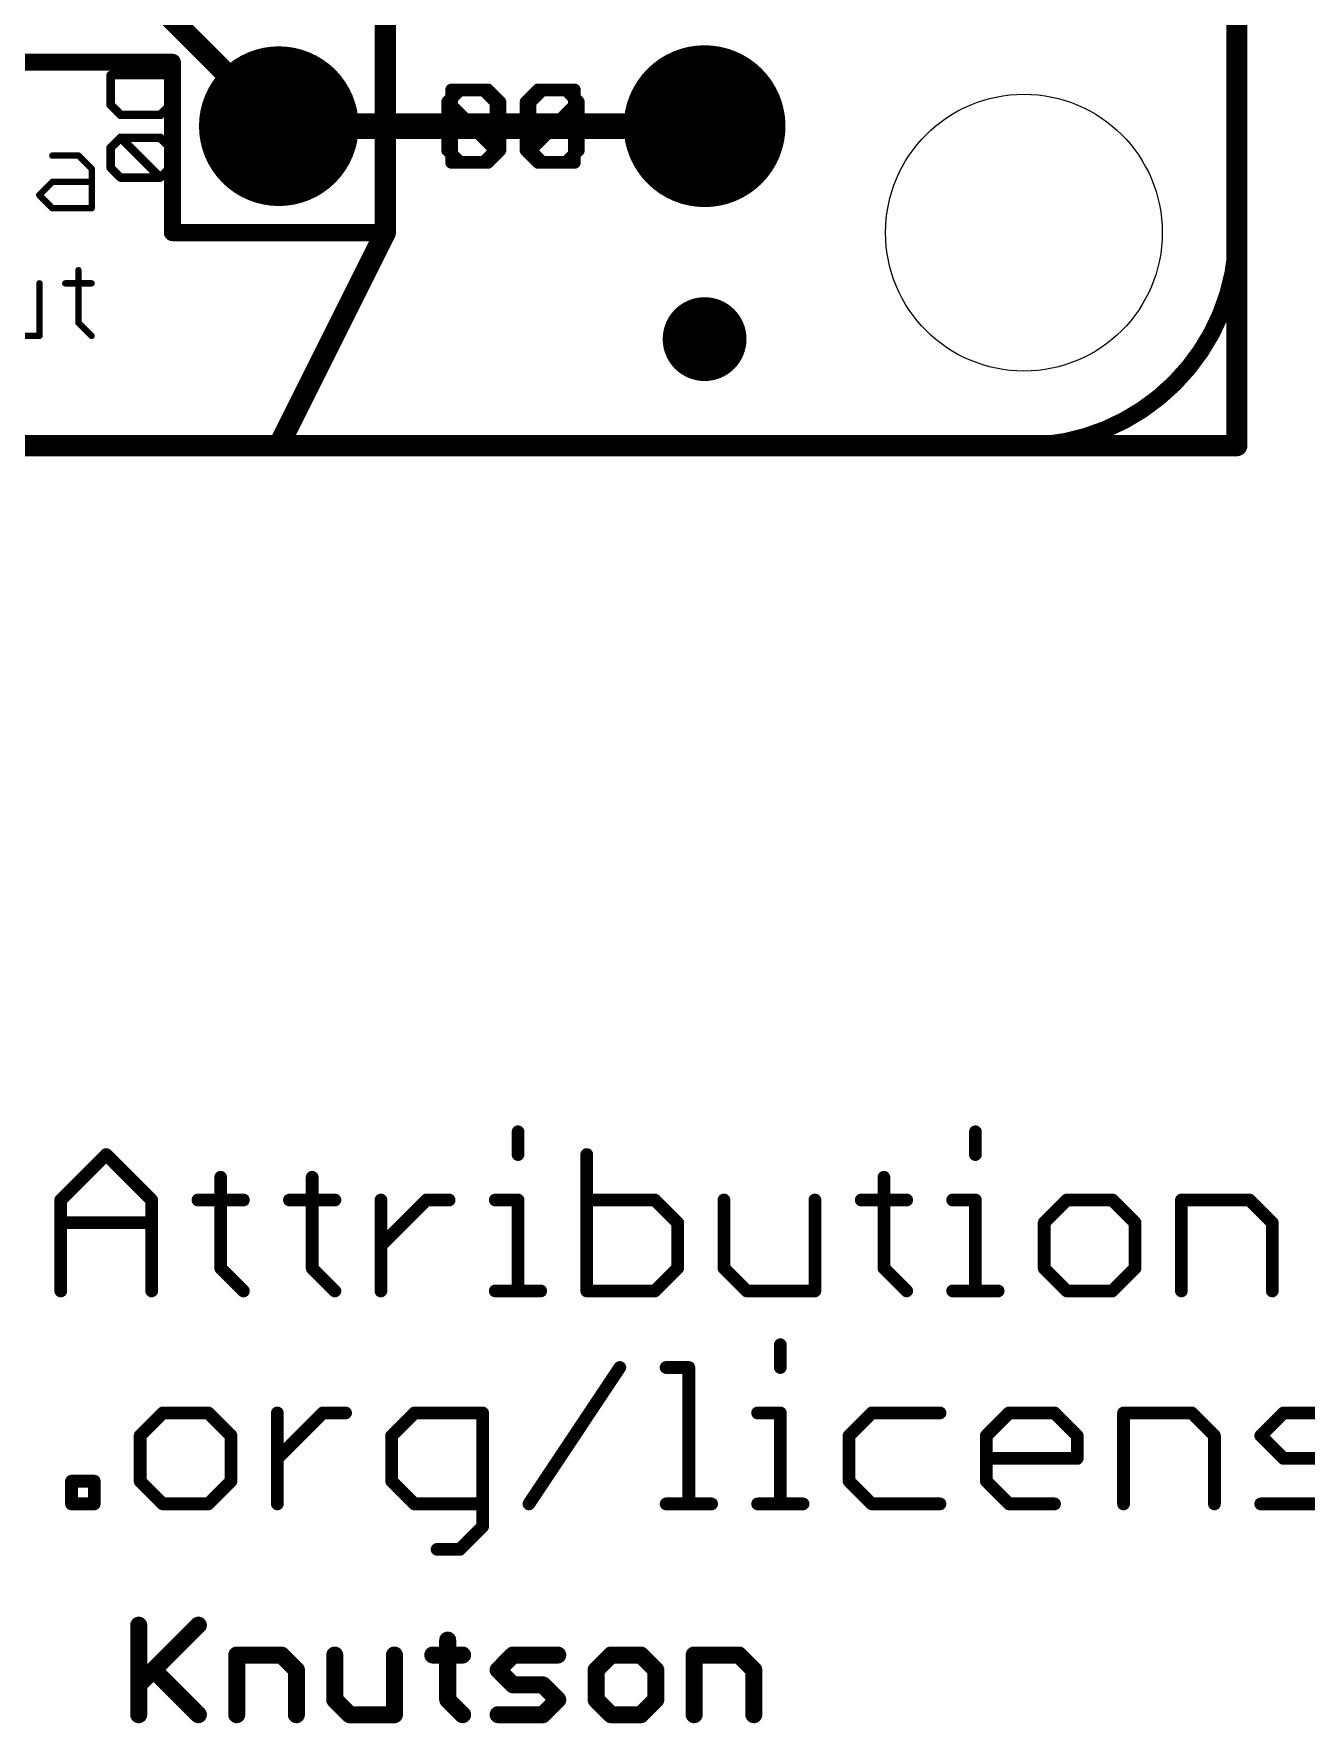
# Model space of a CAD drawing. Extents: x -30 to 77, y -16 to 37.
# Drawn here: x 26.29 to 41.47, y -15.24 to 4.91 of the extents above; entities that cross this region are included whole.
import ezdxf

# ---------------------------------------------------------------- set-up
doc = ezdxf.new("R2010")
doc.units = 0
for name, color, linetype in [('1', 12, 'CONTINUOUS'), ('16', 132, 'CONTINUOUS'), ('17', 110, 'CONTINUOUS'), ('20', 53, 'CONTINUOUS'), ('21', 41, 'CONTINUOUS'), ('22', 40, 'CONTINUOUS'), ('23', 53, 'CONTINUOUS'), ('51', 53, 'CONTINUOUS')]:
    doc.layers.add(name, color=color, linetype=linetype)

# ---------------------------------------------------------------- blocks, each defined once
blk = doc.blocks.new('PIE')
at = {"const_width": 0.5}
blk.add_lwpolyline([(0, -0.25, 1), (0, 0.25, 1), (0, -0.25)], format="xyb", dxfattribs=at)
blk = doc.blocks.new('ROUNDP')
at = {"const_width": 0.5}
blk.add_lwpolyline([(0, -0.25, 1), (0, 0.25, 1), (0, -0.25)], format="xyb", dxfattribs=at)

msp = doc.modelspace()

# ---------------------------------------------------------------- linework, layer by layer
at = {"layer": '1'}
for points, const_width in [([(40.64, 0), (40.64, 35.56)], 0.254), ([(29.21, 3.81), (27.305, 5.715)], 0.254), ([(29.21, 3.81), (34.29, 3.81)], 0.3048), ([(29.21, 3.81), (34.29, 3.81)], 0.3048), ([(0, 0), (40.64, 0)], 0.254)]:
    msp.add_lwpolyline(points, dxfattribs=dict(at, const_width=const_width))
for points, const_width in [([(29.21, 3.8862, 1), (29.21, 3.7338)], 0.1524), ([(29.21, 3.8862, 1), (29.21, 3.7338)], 0.1524), ([(29.1651, 3.7651, 1), (29.2549, 3.8549)], 0.127), ([(34.29, 3.7338, 1), (34.29, 3.8862)], 0.1524), ([(34.29, 3.7338, 1), (34.29, 3.8862)], 0.1524), ([(40.5765, 0, 1), (40.7035, 0)], 0.127), ([(40.64, -0.0635, 1), (40.64, 0.0635)], 0.127)]:
    msp.add_lwpolyline(points, format="xyb", dxfattribs=dict(at, const_width=const_width))
at = {"layer": '16', "const_width": 0.254}
for points in [[(40.64, 0), (40.64, 35.56)], [(0, 0), (40.64, 0)]]:
    msp.add_lwpolyline(points, dxfattribs=at)
at = {"layer": '16', "const_width": 0.127}
for points in [[(40.5765, 0, 1), (40.7035, 0)], [(40.64, -0.0635, 1), (40.64, 0.0635)]]:
    msp.add_lwpolyline(points, format="xyb", dxfattribs=at)
at = {"layer": '20', "const_width": 0.2032}
for points in [[(40.64, 2.54), (40.64, 33.02)], [(38.1, 0), (2.54, 0)], [(11.43, -0.01), (29.21, 0)]]:
    msp.add_lwpolyline(points, dxfattribs=at)
at = {"layer": '20'}
for points, const_width in [([(38.1, 0, 0.4142), (40.64, 2.54)], 0.2032), ([(40.6908, 2.54, 1), (40.5892, 2.54)], 0.1016), ([(40.5892, 2.54, 1), (40.6908, 2.54)], 0.1016), ([(29.21, -0.0508, 1), (29.21, 0.0508)], 0.1016), ([(38.1, 0.0508, 1), (38.1, -0.0508)], 0.1016), ([(38.1, -0.0508, 1), (38.1, 0.0508)], 0.1016)]:
    msp.add_lwpolyline(points, format="xyb", dxfattribs=dict(at, const_width=const_width))
msp.add_circle((38.1, 2.54), 1.651, dxfattribs=at)
at = {"layer": '21'}
for points, const_width in [([(30.48, 35.56), (30.48, 2.54)], 0.254), ([(30.48, 4.572), (30.48, 2.54)], 0.2032), ([(31.2717, 4.2425), (31.2717, 3.3782)], 0.1524), ([(31.7039, 4.2425), (31.2717, 4.2425)], 0.1524), ([(31.8479, 4.0985), (31.7039, 4.2425)], 0.1524), ([(32.2072, 4.0985), (32.3513, 4.2425)], 0.1524), ([(32.3513, 4.2425), (32.6394, 4.2425)], 0.1524), ([(32.6394, 4.2425), (32.7834, 4.0985)], 0.1524), ([(31.8479, 3.5223), (31.8479, 4.0985)], 0.1524), ([(32.2072, 3.5223), (32.2072, 4.0985)], 0.1524), ([(32.2072, 3.5223), (32.7834, 4.0985)], 0.1524), ([(32.7834, 4.0985), (32.7834, 3.5223)], 0.1524), ([(31.2717, 3.3782), (31.7039, 3.3782)], 0.1524), ([(31.7039, 3.3782), (31.8479, 3.5223)], 0.1524), ([(32.3513, 3.3782), (32.2072, 3.5223)], 0.1524), ([(32.6394, 3.3782), (32.3513, 3.3782)], 0.1524), ([(32.7834, 3.5223), (32.6394, 3.3782)], 0.1524), ([(30.48, 2.54), (29.21, 0)], 0.254), ([(29.21, 0), (11.43, 0)], 0.254)]:
    msp.add_lwpolyline(points, dxfattribs=dict(at, const_width=const_width))
for points, const_width in [([(30.5308, 4.572, 1), (30.4292, 4.572)], 0.1016), ([(31.3098, 4.2425, 1), (31.2336, 4.2425)], 0.0762), ([(31.2717, 4.2806, 1), (31.2717, 4.2044)], 0.0762), ([(31.7308, 4.2695, 1), (31.6769, 4.2156)], 0.0762), ([(31.7039, 4.2044, 1), (31.7039, 4.2806)], 0.0762), ([(32.3513, 4.2806, 1), (32.3513, 4.2044)], 0.0762), ([(32.3782, 4.2156, 1), (32.3243, 4.2695)], 0.0762), ([(32.6663, 4.2695, 1), (32.6124, 4.2156)], 0.0762), ([(32.6394, 4.2044, 1), (32.6394, 4.2806)], 0.0762), ([(31.886, 4.0985, 1), (31.8098, 4.0985)], 0.0762), ([(31.821, 4.0715, 1), (31.8748, 4.1254)], 0.0762), ([(32.2453, 4.0985, 1), (32.1691, 4.0985)], 0.0762), ([(32.1803, 4.1254, 1), (32.2341, 4.0715)], 0.0762), ([(32.8215, 4.0985, 1), (32.7453, 4.0985)], 0.0762), ([(32.8104, 4.0715, 1), (32.7565, 4.1254)], 0.0762), ([(32.7565, 4.0715, 1), (32.8104, 4.1254)], 0.0762), ([(31.2717, 3.4163, 1), (31.2717, 3.3401)], 0.0762), ([(31.6769, 3.4051, 1), (31.7308, 3.3513)], 0.0762), ([(31.7039, 3.3401, 1), (31.7039, 3.4163)], 0.0762), ([(31.8098, 3.5223, 1), (31.886, 3.5223)], 0.0762), ([(31.8748, 3.4953, 1), (31.821, 3.5492)], 0.0762), ([(32.2341, 3.5492, 1), (32.1803, 3.4953)], 0.0762), ([(32.1803, 3.5492, 1), (32.2341, 3.4953)], 0.0762), ([(32.1691, 3.5223, 1), (32.2453, 3.5223)], 0.0762), ([(32.3513, 3.4163, 1), (32.3513, 3.3401)], 0.0762), ([(32.3243, 3.3513, 1), (32.3782, 3.4051)], 0.0762), ([(32.6124, 3.4051, 1), (32.6663, 3.3513)], 0.0762), ([(32.6394, 3.3401, 1), (32.6394, 3.4163)], 0.0762), ([(32.7453, 3.5223, 1), (32.8215, 3.5223)], 0.0762), ([(32.8104, 3.4953, 1), (32.7565, 3.5492)], 0.0762), ([(31.2336, 3.3782, 1), (31.3098, 3.3782)], 0.0762), ([(30.5368, 2.5116, 1), (30.4232, 2.5684)], 0.127), ([(30.4165, 2.54, 1), (30.5435, 2.54)], 0.127), ([(30.4292, 2.54, 1), (30.5308, 2.54)], 0.1016), ([(29.1532, 0.0284, 1), (29.2668, -0.0284)], 0.127), ([(29.21, -0.0635, 1), (29.21, 0.0635)], 0.127)]:
    msp.add_lwpolyline(points, format="xyb", dxfattribs=dict(at, const_width=const_width))
at = {"layer": '22', "const_width": 0.1524}
for points in [[(31.3686, 4.2425), (31.2246, 4.0985)], [(31.6567, 4.2425), (31.3686, 4.2425)], [(31.8008, 4.0985), (31.6567, 4.2425)], [(32.1601, 4.0985), (32.3041, 4.2425)], [(32.3041, 4.2425), (32.7363, 4.2425)], [(32.7363, 4.2425), (32.7363, 3.3782)], [(31.2246, 4.0985), (31.2246, 3.5223)], [(31.8008, 3.5223), (31.2246, 4.0985)], [(31.8008, 3.5223), (31.8008, 4.0985)], [(32.1601, 3.5223), (32.1601, 4.0985)], [(31.2246, 3.5223), (31.3686, 3.3782)], [(31.3686, 3.3782), (31.6567, 3.3782)], [(31.6567, 3.3782), (31.8008, 3.5223)], [(32.3041, 3.3782), (32.1601, 3.5223)], [(32.7363, 3.3782), (32.3041, 3.3782)]]:
    msp.add_lwpolyline(points, dxfattribs=at)
at = {"layer": '22', "const_width": 0.0762}
for points in [[(31.3686, 4.2806, 1), (31.3686, 4.2044)], [(31.3956, 4.2156, 1), (31.3417, 4.2695)], [(31.6837, 4.2695, 1), (31.6298, 4.2156)], [(31.6567, 4.2044, 1), (31.6567, 4.2806)], [(32.3041, 4.2806, 1), (32.3041, 4.2044)], [(32.3311, 4.2156, 1), (32.2772, 4.2695)], [(32.7744, 4.2425, 1), (32.6982, 4.2425)], [(32.7363, 4.2044, 1), (32.7363, 4.2806)], [(31.2515, 4.1254, 1), (31.1976, 4.0715)], [(31.1976, 4.1254, 1), (31.2515, 4.0715)], [(31.2627, 4.0985, 1), (31.1865, 4.0985)], [(31.8389, 4.0985, 1), (31.7627, 4.0985)], [(31.7739, 4.0715, 1), (31.8277, 4.1254)], [(32.1982, 4.0985, 1), (32.122, 4.0985)], [(32.1332, 4.1254, 1), (32.187, 4.0715)], [(31.2515, 3.5492, 1), (31.1976, 3.4953)], [(31.1865, 3.5223, 1), (31.2627, 3.5223)], [(31.3686, 3.4163, 1), (31.3686, 3.3401)], [(31.3417, 3.3513, 1), (31.3956, 3.4051)], [(31.6298, 3.4051, 1), (31.6837, 3.3513)], [(31.6567, 3.3401, 1), (31.6567, 3.4163)], [(31.7627, 3.5223, 1), (31.8389, 3.5223)], [(31.8277, 3.4953, 1), (31.7739, 3.5492)], [(31.7739, 3.4953, 1), (31.8277, 3.5492)], [(32.187, 3.5492, 1), (32.1332, 3.4953)], [(32.122, 3.5223, 1), (32.1982, 3.5223)], [(32.3041, 3.4163, 1), (32.3041, 3.3401)], [(32.2772, 3.3513, 1), (32.3311, 3.4051)], [(32.7363, 3.3401, 1), (32.7363, 3.4163)], [(32.6982, 3.3782, 1), (32.7744, 3.3782)]]:
    msp.add_lwpolyline(points, format="xyb", dxfattribs=at)
at = {"layer": '23'}
msp.add_point((34.29, 1.27), dxfattribs=at)
at = {"layer": '51'}
for points, const_width in [([(27.94, 4.572), (18.2372, 4.572)], 0.2032), ([(27.94, 2.54), (27.94, 4.572)], 0.2032), ([(27.9152, 4.4196), (27.2034, 4.4196)], 0.1016), ([(27.2034, 4.4196), (27.2034, 4.0637)], 0.1016), ([(27.9152, 4.0637), (27.9152, 4.4196)], 0.1016), ([(27.2034, 4.0637), (27.322, 3.9451)], 0.1016), ([(27.7966, 3.9451), (27.9152, 4.0637)], 0.1016), ([(27.322, 3.9451), (27.7966, 3.9451)], 0.1016), ([(27.2034, 3.5526), (27.322, 3.6712)], 0.1016), ([(27.322, 3.6712), (27.7966, 3.6712)], 0.1016), ([(27.322, 3.6712), (27.7966, 3.1966)], 0.1016), ([(27.7966, 3.6712), (27.9152, 3.5526)], 0.1016), ([(26.5077, 3.4592), (26.8213, 3.4592)], 0.0762), ([(26.8213, 3.4592), (26.978, 3.3024)], 0.0762), ([(27.2034, 3.3153), (27.2034, 3.5526)], 0.1016), ([(27.9152, 3.5526), (27.9152, 3.3153)], 0.1016), ([(26.978, 3.3024), (26.978, 2.8321)], 0.0762), ([(27.322, 3.1966), (27.2034, 3.3153)], 0.1016), ([(27.7966, 3.1966), (27.322, 3.1966)], 0.1016), ([(27.9152, 3.3153), (27.7966, 3.1966)], 0.1016), ([(26.351, 2.9889), (26.5077, 3.1456)], 0.0762), ([(26.5077, 2.8321), (26.351, 2.9889)], 0.0762), ([(26.5077, 3.1456), (26.978, 3.1456)], 0.0762), ([(26.978, 2.8321), (26.5077, 2.8321)], 0.0762), ([(30.48, 2.54), (27.94, 2.54)], 0.2032), ([(30.48, 2.54), (29.21, 0)], 0.2032), ([(26.8196, 2.0919), (26.8196, 1.4649)], 0.0762), ([(26.3544, 1.3081), (26.3544, 1.9352)], 0.0762), ([(26.6628, 1.9352), (26.9764, 1.9352)], 0.0762), ([(26.8196, 1.4649), (26.9764, 1.3081)], 0.0762), ([(25.8841, 1.3081), (26.3544, 1.3081)], 0.0762), ([(18.2372, 0), (29.21, 0)], 0.2032), ([(32.0638, -8.1856), (32.0638, -8.4568)], 0.1524), ([(37.521, -8.1856), (37.521, -8.4568)], 0.1524), ([(26.6083, -8.9991), (27.1506, -8.4568)], 0.1524), ([(27.1506, -8.4568), (27.6929, -8.9991)], 0.1524), ([(32.884, -8.4568), (32.884, -10.0838)], 0.1524), ([(28.5166, -8.728), (28.5166, -9.8126)], 0.1524), ([(29.608, -8.728), (29.608, -9.8126)], 0.1524), ([(36.4295, -8.728), (36.4295, -9.8126)], 0.1524), ([(26.6083, -10.0838), (26.6083, -8.9991)], 0.1524), ([(27.6929, -8.9991), (27.6929, -10.0838)], 0.1524), ([(28.2454, -8.9991), (28.7878, -8.9991)], 0.1524), ([(29.3369, -8.9991), (29.8792, -8.9991)], 0.1524), ([(30.4283, -10.0838), (30.4283, -8.9991)], 0.1524), ([(30.4283, -9.5415), (30.9706, -8.9991)], 0.1524), ([(30.9706, -8.9991), (31.2418, -8.9991)], 0.1524), ([(31.7926, -8.9991), (32.0638, -8.9991)], 0.1524), ([(32.0638, -8.9991), (32.0638, -10.0838)], 0.1524), ([(33.6975, -8.9991), (32.884, -8.9991)], 0.1524), ([(33.9687, -9.2703), (33.6975, -8.9991)], 0.1524), ([(34.5212, -8.9991), (34.5212, -9.8126)], 0.1524), ([(35.6059, -10.0838), (35.6059, -8.9991)], 0.1524), ([(36.1584, -8.9991), (36.7007, -8.9991)], 0.1524), ([(37.2498, -8.9991), (37.521, -8.9991)], 0.1524), ([(37.521, -8.9991), (37.521, -10.0838)], 0.1524), ([(38.6124, -8.9991), (38.3412, -9.2703)], 0.1524), ([(39.1547, -8.9991), (38.6124, -8.9991)], 0.1524), ([(39.4259, -9.2703), (39.1547, -8.9991)], 0.1524), ([(39.9784, -10.0838), (39.9784, -8.9991)], 0.1524), ([(39.9784, -8.9991), (40.7919, -8.9991)], 0.1524), ([(40.7919, -8.9991), (41.063, -9.2703)], 0.1524), ([(26.6083, -9.2703), (27.6929, -9.2703)], 0.1524), ([(33.9687, -9.8126), (33.9687, -9.2703)], 0.1524), ([(38.3412, -9.2703), (38.3412, -9.8126)], 0.1524), ([(39.4259, -9.8126), (39.4259, -9.2703)], 0.1524), ([(41.063, -9.2703), (41.063, -10.0838)], 0.1524), ([(28.5166, -9.8126), (28.7878, -10.0838)], 0.1524), ([(29.608, -9.8126), (29.8792, -10.0838)], 0.1524), ([(33.6975, -10.0838), (33.9687, -9.8126)], 0.1524), ([(34.5212, -9.8126), (34.7924, -10.0838)], 0.1524), ([(36.4295, -9.8126), (36.7007, -10.0838)], 0.1524), ([(38.3412, -9.8126), (38.6124, -10.0838)], 0.1524), ([(39.1547, -10.0838), (39.4259, -9.8126)], 0.1524), ([(31.7926, -10.0838), (32.3349, -10.0838)], 0.1524), ([(32.884, -10.0838), (33.6975, -10.0838)], 0.1524), ([(34.7924, -10.0838), (35.6059, -10.0838)], 0.1524), ([(37.2498, -10.0838), (37.7921, -10.0838)], 0.1524), ([(38.6124, -10.0838), (39.1547, -10.0838)], 0.1524), ([(35.1936, -10.7256), (35.1936, -10.9968)], 0.1524), ([(32.1939, -12.6238), (33.2785, -10.9968)], 0.1524), ([(33.831, -10.9968), (34.1022, -10.9968)], 0.1524), ([(34.1022, -10.9968), (34.1022, -12.6238)], 0.1524), ([(27.8264, -11.5391), (27.5553, -11.8103)], 0.1524), ([(28.3688, -11.5391), (27.8264, -11.5391)], 0.1524), ([(28.6399, -11.8103), (28.3688, -11.5391)], 0.1524), ([(29.1924, -12.6238), (29.1924, -11.5391)], 0.1524), ([(29.1924, -12.0815), (29.7347, -11.5391)], 0.1524), ([(29.7347, -11.5391), (30.0059, -11.5391)], 0.1524), ([(30.8279, -11.5391), (30.5567, -11.8103)], 0.1524), ([(31.6414, -11.5391), (30.8279, -11.5391)], 0.1524), ([(31.6414, -12.895), (31.6414, -11.5391)], 0.1524), ([(34.9225, -11.5391), (35.1936, -11.5391)], 0.1524), ([(35.1936, -11.5391), (35.1936, -12.6238)], 0.1524), ([(36.2851, -11.5391), (36.0139, -11.8103)], 0.1524), ([(37.0986, -11.5391), (36.2851, -11.5391)], 0.1524), ([(37.6511, -11.8103), (37.9222, -11.5391)], 0.1524), ([(37.9222, -11.5391), (38.4646, -11.5391)], 0.1524), ([(38.4646, -11.5391), (38.7357, -11.8103)], 0.1524), ([(39.2882, -12.6238), (39.2882, -11.5391)], 0.1524), ([(39.2882, -11.5391), (40.1017, -11.5391)], 0.1524), ([(40.1017, -11.5391), (40.3729, -11.8103)], 0.1524), ([(40.9254, -11.8103), (41.1965, -11.5391)], 0.1524), ([(41.1965, -11.5391), (42.01, -11.5391)], 0.1524), ([(27.5553, -11.8103), (27.5553, -12.3526)], 0.1524), ([(28.6399, -12.3526), (28.6399, -11.8103)], 0.1524), ([(30.5567, -11.8103), (30.5567, -12.3526)], 0.1524), ([(36.0139, -11.8103), (36.0139, -12.3526)], 0.1524), ([(37.6511, -12.3526), (37.6511, -11.8103)], 0.1524), ([(38.7357, -11.8103), (38.7357, -12.0815)], 0.1524), ([(40.3729, -11.8103), (40.3729, -12.6238)], 0.1524), ([(41.1965, -12.0815), (40.9254, -11.8103)], 0.1524), ([(38.7357, -12.0815), (37.6511, -12.0815)], 0.1524), ([(41.7389, -12.0815), (41.1965, -12.0815)], 0.1524), ([(26.7367, -12.6238), (26.7367, -12.3526)], 0.1524), ([(26.7367, -12.3526), (27.0078, -12.3526)], 0.1524), ([(27.0078, -12.3526), (27.0078, -12.6238)], 0.1524), ([(27.5553, -12.3526), (27.8264, -12.6238)], 0.1524), ([(28.3688, -12.6238), (28.6399, -12.3526)], 0.1524), ([(30.5567, -12.3526), (30.8279, -12.6238)], 0.1524), ([(36.0139, -12.3526), (36.2851, -12.6238)], 0.1524), ([(37.9222, -12.6238), (37.6511, -12.3526)], 0.1524), ([(27.0078, -12.6238), (26.7367, -12.6238)], 0.1524), ([(27.8264, -12.6238), (28.3688, -12.6238)], 0.1524), ([(30.8279, -12.6238), (31.6414, -12.6238)], 0.1524), ([(33.831, -12.6238), (34.3734, -12.6238)], 0.1524), ([(34.9225, -12.6238), (35.4648, -12.6238)], 0.1524), ([(36.2851, -12.6238), (37.0986, -12.6238)], 0.1524), ([(38.4646, -12.6238), (37.9222, -12.6238)], 0.1524), ([(40.9254, -12.6238), (41.7389, -12.6238)], 0.1524), ([(31.3702, -13.1661), (31.6414, -12.895)], 0.1524), ([(31.099, -13.1661), (31.3702, -13.1661)], 0.1524), ([(27.5386, -14.0707), (27.5386, -15.1384)], 0.2032), ([(27.5386, -14.7825), (28.2504, -14.0707)], 0.2032), ([(31.2247, -14.2486), (31.2247, -14.9605)], 0.2032), ([(27.7165, -14.6045), (28.2504, -15.1384)], 0.2032), ([(28.708, -15.1384), (28.708, -14.4266)], 0.2032), ([(28.708, -14.4266), (29.2418, -14.4266)], 0.2032), ([(29.2418, -14.4266), (29.4198, -14.6045)], 0.2032), ([(29.4198, -14.6045), (29.4198, -15.1384)], 0.2032), ([(29.8774, -14.4266), (29.8774, -14.9605)], 0.2032), ([(30.5892, -15.1384), (30.5892, -14.4266)], 0.2032), ([(31.0468, -14.4266), (31.4027, -14.4266)], 0.2032), ([(31.8264, -14.6045), (32.0043, -14.4266)], 0.2032), ([(32.0043, -14.7825), (31.8264, -14.6045)], 0.2032), ([(32.0043, -14.4266), (32.5382, -14.4266)], 0.2032), ([(33.1737, -14.4266), (32.9958, -14.6045)], 0.2032), ([(32.9958, -14.6045), (32.9958, -14.9605)], 0.2032), ([(33.5296, -14.4266), (33.1737, -14.4266)], 0.2032), ([(33.7076, -14.6045), (33.5296, -14.4266)], 0.2032), ([(33.7076, -14.9605), (33.7076, -14.6045)], 0.2032), ([(34.1652, -15.1384), (34.1652, -14.4266)], 0.2032), ([(34.1652, -14.4266), (34.699, -14.4266)], 0.2032), ([(34.699, -14.4266), (34.877, -14.6045)], 0.2032), ([(34.877, -14.6045), (34.877, -15.1384)], 0.2032), ([(32.3602, -14.7825), (32.0043, -14.7825)], 0.2032), ([(32.5382, -14.9605), (32.3602, -14.7825)], 0.2032), ([(29.8774, -14.9605), (30.0553, -15.1384)], 0.2032), ([(31.2247, -14.9605), (31.4027, -15.1384)], 0.2032), ([(32.3602, -15.1384), (32.5382, -14.9605)], 0.2032), ([(32.9958, -14.9605), (33.1737, -15.1384)], 0.2032), ([(33.5296, -15.1384), (33.7076, -14.9605)], 0.2032), ([(30.0553, -15.1384), (30.5892, -15.1384)], 0.2032), ([(31.8264, -15.1384), (32.3602, -15.1384)], 0.2032), ([(33.1737, -15.1384), (33.5296, -15.1384)], 0.2032)]:
    msp.add_lwpolyline(points, dxfattribs=dict(at, const_width=const_width))
for points, const_width in [([(27.9908, 4.572, 1), (27.8892, 4.572)], 0.1016), ([(27.94, 4.5212, 1), (27.94, 4.6228)], 0.1016), ([(27.2034, 4.445, 1), (27.2034, 4.3942)], 0.0508), ([(27.2288, 4.4196, 1), (27.178, 4.4196)], 0.0508), ([(27.9406, 4.4196, 1), (27.8898, 4.4196)], 0.0508), ([(27.9152, 4.3942, 1), (27.9152, 4.445)], 0.0508), ([(27.2214, 4.0817, 1), (27.1854, 4.0457)], 0.0508), ([(27.178, 4.0637, 1), (27.2288, 4.0637)], 0.0508), ([(27.8898, 4.0637, 1), (27.9406, 4.0637)], 0.0508), ([(27.9332, 4.0457, 1), (27.8972, 4.0817)], 0.0508), ([(27.322, 3.9705, 1), (27.322, 3.9197)], 0.0508), ([(27.3041, 3.9271, 1), (27.34, 3.963)], 0.0508), ([(27.7786, 3.963, 1), (27.8145, 3.9271)], 0.0508), ([(27.7966, 3.9197, 1), (27.7966, 3.9705)], 0.0508), ([(27.322, 3.6966, 1), (27.322, 3.6458)], 0.0508), ([(27.34, 3.6891, 1), (27.3041, 3.6532)], 0.0508), ([(27.34, 3.6532, 1), (27.3041, 3.6891)], 0.0508), ([(27.8145, 3.6891, 1), (27.7786, 3.6532)], 0.0508), ([(27.7966, 3.6458, 1), (27.7966, 3.6966)], 0.0508), ([(26.5077, 3.4782, 1), (26.5077, 3.4401)], 0.0381), ([(26.8347, 3.4726, 1), (26.8078, 3.4457)], 0.0381), ([(26.8213, 3.4401, 1), (26.8213, 3.4782)], 0.0381), ([(27.2288, 3.5526, 1), (27.178, 3.5526)], 0.0508), ([(27.1854, 3.5705, 1), (27.2214, 3.5346)], 0.0508), ([(27.9406, 3.5526, 1), (27.8898, 3.5526)], 0.0508), ([(27.8972, 3.5346, 1), (27.9332, 3.5705)], 0.0508), ([(26.9971, 3.3024, 1), (26.959, 3.3024)], 0.0381), ([(26.9646, 3.2889, 1), (26.9915, 3.3159)], 0.0381), ([(27.2214, 3.3332, 1), (27.1854, 3.2973)], 0.0508), ([(27.178, 3.3153, 1), (27.2288, 3.3153)], 0.0508), ([(27.322, 3.222, 1), (27.322, 3.1712)], 0.0508), ([(27.3041, 3.1787, 1), (27.34, 3.2146)], 0.0508), ([(27.7786, 3.2146, 1), (27.8145, 3.1787)], 0.0508), ([(27.7786, 3.1787, 1), (27.8145, 3.2146)], 0.0508), ([(27.7966, 3.1712, 1), (27.7966, 3.222)], 0.0508), ([(27.8898, 3.3153, 1), (27.9406, 3.3153)], 0.0508), ([(27.9332, 3.2973, 1), (27.8972, 3.3332)], 0.0508), ([(26.3644, 3.0023, 1), (26.3375, 2.9754)], 0.0381), ([(26.5077, 3.1647, 1), (26.5077, 3.1266)], 0.0381), ([(26.5212, 3.1322, 1), (26.4943, 3.1591)], 0.0381), ([(26.978, 3.1266, 1), (26.978, 3.1647)], 0.0381), ([(26.3375, 3.0023, 1), (26.3644, 2.9754)], 0.0381), ([(26.5077, 2.8512, 1), (26.5077, 2.8131)], 0.0381), ([(26.4943, 2.8186, 1), (26.5212, 2.8456)], 0.0381), ([(26.959, 2.8321, 1), (26.9971, 2.8321)], 0.0381), ([(26.978, 2.8131, 1), (26.978, 2.8512)], 0.0381), ([(27.94, 2.5908, 1), (27.94, 2.4892)], 0.1016), ([(30.5254, 2.5173, 1), (30.4346, 2.5627)], 0.1016), ([(30.48, 2.4892, 1), (30.48, 2.5908)], 0.1016), ([(27.8892, 2.54, 1), (27.9908, 2.54)], 0.1016), ([(26.8386, 2.0919, 1), (26.8005, 2.0919)], 0.0381), ([(26.3734, 1.9352, 1), (26.3353, 1.9352)], 0.0381), ([(26.6628, 1.9542, 1), (26.6628, 1.9161)], 0.0381), ([(26.9764, 1.9161, 1), (26.9764, 1.9542)], 0.0381), ([(26.8005, 1.4649, 1), (26.8386, 1.4649)], 0.0381), ([(26.8331, 1.4783, 1), (26.8061, 1.4514)], 0.0381), ([(26.3353, 1.3081, 1), (26.3734, 1.3081)], 0.0381), ([(26.3544, 1.2891, 1), (26.3544, 1.3272)], 0.0381), ([(26.9629, 1.2946, 1), (26.9898, 1.3216)], 0.0381), ([(29.1646, 0.0227, 1), (29.2554, -0.0227)], 0.1016), ([(29.21, -0.0508, 1), (29.21, 0.0508)], 0.1016), ([(32.1019, -8.1856, 1), (32.0257, -8.1856)], 0.0762), ([(37.5591, -8.1856, 1), (37.4829, -8.1856)], 0.0762), ([(27.1775, -8.4299, 1), (27.1237, -8.4838)], 0.0762), ([(27.1775, -8.4838, 1), (27.1237, -8.4299)], 0.0762), ([(32.0257, -8.4568, 1), (32.1019, -8.4568)], 0.0762), ([(32.9221, -8.4568, 1), (32.8459, -8.4568)], 0.0762), ([(37.4829, -8.4568, 1), (37.5591, -8.4568)], 0.0762), ([(28.5547, -8.728, 1), (28.4785, -8.728)], 0.0762), ([(29.6461, -8.728, 1), (29.5699, -8.728)], 0.0762), ([(36.4676, -8.728, 1), (36.3914, -8.728)], 0.0762), ([(26.5813, -8.9722, 1), (26.6352, -9.0261)], 0.0762), ([(26.6464, -8.9991, 1), (26.5702, -8.9991)], 0.0762), ([(27.731, -8.9991, 1), (27.6548, -8.9991)], 0.0762), ([(27.666, -9.0261, 1), (27.7199, -8.9722)], 0.0762), ([(28.2454, -8.961, 1), (28.2454, -9.0372)], 0.0762), ([(28.7878, -9.0372, 1), (28.7878, -8.961)], 0.0762), ([(29.3369, -8.961, 1), (29.3369, -9.0372)], 0.0762), ([(29.8792, -9.0372, 1), (29.8792, -8.961)], 0.0762), ([(30.4664, -8.9991, 1), (30.3902, -8.9991)], 0.0762), ([(30.9706, -8.961, 1), (30.9706, -9.0372)], 0.0762), ([(30.9976, -9.0261, 1), (30.9437, -8.9722)], 0.0762), ([(31.2418, -9.0372, 1), (31.2418, -8.961)], 0.0762), ([(31.7926, -8.961, 1), (31.7926, -9.0372)], 0.0762), ([(32.1019, -8.9991, 1), (32.0257, -8.9991)], 0.0762), ([(32.0638, -9.0372, 1), (32.0638, -8.961)], 0.0762), ([(32.884, -8.961, 1), (32.884, -9.0372)], 0.0762), ([(33.7245, -8.9722, 1), (33.6706, -9.0261)], 0.0762), ([(33.6975, -9.0372, 1), (33.6975, -8.961)], 0.0762), ([(34.5593, -8.9991, 1), (34.4831, -8.9991)], 0.0762), ([(35.644, -8.9991, 1), (35.5678, -8.9991)], 0.0762), ([(36.1584, -8.961, 1), (36.1584, -9.0372)], 0.0762), ([(36.7007, -9.0372, 1), (36.7007, -8.961)], 0.0762), ([(37.2498, -8.961, 1), (37.2498, -9.0372)], 0.0762), ([(37.5591, -8.9991, 1), (37.4829, -8.9991)], 0.0762), ([(37.521, -9.0372, 1), (37.521, -8.961)], 0.0762), ([(38.6124, -8.961, 1), (38.6124, -9.0372)], 0.0762), ([(38.6393, -9.0261, 1), (38.5854, -8.9722)], 0.0762), ([(39.1817, -8.9722, 1), (39.1278, -9.0261)], 0.0762), ([(39.1547, -9.0372, 1), (39.1547, -8.961)], 0.0762), ([(40.0165, -8.9991, 1), (39.9403, -8.9991)], 0.0762), ([(39.9784, -8.961, 1), (39.9784, -9.0372)], 0.0762), ([(40.8188, -8.9722, 1), (40.7649, -9.0261)], 0.0762), ([(40.7919, -9.0372, 1), (40.7919, -8.961)], 0.0762), ([(26.6083, -9.2322, 1), (26.6083, -9.3084)], 0.0762), ([(27.6929, -9.3084, 1), (27.6929, -9.2322)], 0.0762), ([(34.0068, -9.2703, 1), (33.9306, -9.2703)], 0.0762), ([(33.9418, -9.2972, 1), (33.9956, -9.2434)], 0.0762), ([(38.3793, -9.2703, 1), (38.3031, -9.2703)], 0.0762), ([(38.3143, -9.2434, 1), (38.3682, -9.2972)], 0.0762), ([(39.464, -9.2703, 1), (39.3878, -9.2703)], 0.0762), ([(39.3989, -9.2972, 1), (39.4528, -9.2434)], 0.0762), ([(41.1011, -9.2703, 1), (41.0249, -9.2703)], 0.0762), ([(41.0361, -9.2972, 1), (41.09, -9.2434)], 0.0762), ([(30.4014, -9.5145, 1), (30.4552, -9.5684)], 0.0762), ([(28.5435, -9.7857, 1), (28.4897, -9.8396)], 0.0762), ([(28.4785, -9.8126, 1), (28.5547, -9.8126)], 0.0762), ([(29.635, -9.7857, 1), (29.5811, -9.8396)], 0.0762), ([(29.5699, -9.8126, 1), (29.6461, -9.8126)], 0.0762), ([(33.9306, -9.8126, 1), (34.0068, -9.8126)], 0.0762), ([(33.9956, -9.8396, 1), (33.9418, -9.7857)], 0.0762), ([(34.5481, -9.7857, 1), (34.4943, -9.8396)], 0.0762), ([(34.4831, -9.8126, 1), (34.5593, -9.8126)], 0.0762), ([(36.4565, -9.7857, 1), (36.4026, -9.8396)], 0.0762), ([(36.3914, -9.8126, 1), (36.4676, -9.8126)], 0.0762), ([(38.3682, -9.7857, 1), (38.3143, -9.8396)], 0.0762), ([(38.3031, -9.8126, 1), (38.3793, -9.8126)], 0.0762), ([(39.3878, -9.8126, 1), (39.464, -9.8126)], 0.0762), ([(39.4528, -9.8396, 1), (39.3989, -9.7857)], 0.0762), ([(26.5702, -10.0838, 1), (26.6464, -10.0838)], 0.0762), ([(27.6548, -10.0838, 1), (27.731, -10.0838)], 0.0762), ([(28.7608, -10.1107, 1), (28.8147, -10.0569)], 0.0762), ([(29.8523, -10.1107, 1), (29.9061, -10.0569)], 0.0762), ([(30.3902, -10.0838, 1), (30.4664, -10.0838)], 0.0762), ([(31.7926, -10.0457, 1), (31.7926, -10.1219)], 0.0762), ([(32.0257, -10.0838, 1), (32.1019, -10.0838)], 0.0762), ([(32.3349, -10.1219, 1), (32.3349, -10.0457)], 0.0762), ([(32.884, -10.0457, 1), (32.884, -10.1219)], 0.0762), ([(32.8459, -10.0838, 1), (32.9221, -10.0838)], 0.0762), ([(33.6706, -10.0569, 1), (33.7245, -10.1107)], 0.0762), ([(33.6975, -10.1219, 1), (33.6975, -10.0457)], 0.0762), ([(34.7924, -10.0457, 1), (34.7924, -10.1219)], 0.0762), ([(34.7654, -10.1107, 1), (34.8193, -10.0569)], 0.0762), ([(35.5678, -10.0838, 1), (35.644, -10.0838)], 0.0762), ([(35.6059, -10.1219, 1), (35.6059, -10.0457)], 0.0762), ([(36.6737, -10.1107, 1), (36.7276, -10.0569)], 0.0762), ([(37.2498, -10.0457, 1), (37.2498, -10.1219)], 0.0762), ([(37.4829, -10.0838, 1), (37.5591, -10.0838)], 0.0762), ([(37.7921, -10.1219, 1), (37.7921, -10.0457)], 0.0762), ([(38.6124, -10.0457, 1), (38.6124, -10.1219)], 0.0762), ([(38.5854, -10.1107, 1), (38.6393, -10.0569)], 0.0762), ([(39.1278, -10.0569, 1), (39.1817, -10.1107)], 0.0762), ([(39.1547, -10.1219, 1), (39.1547, -10.0457)], 0.0762), ([(39.9403, -10.0838, 1), (40.0165, -10.0838)], 0.0762), ([(41.0249, -10.0838, 1), (41.1011, -10.0838)], 0.0762), ([(35.2317, -10.7256, 1), (35.1555, -10.7256)], 0.0762), ([(33.3102, -11.0179, 1), (33.2468, -10.9757)], 0.0762), ([(33.831, -10.9587, 1), (33.831, -11.0349)], 0.0762), ([(34.1403, -10.9968, 1), (34.0641, -10.9968)], 0.0762), ([(34.1022, -11.0349, 1), (34.1022, -10.9587)], 0.0762), ([(35.1555, -10.9968, 1), (35.2317, -10.9968)], 0.0762), ([(27.8264, -11.501, 1), (27.8264, -11.5772)], 0.0762), ([(27.8534, -11.5661, 1), (27.7995, -11.5122)], 0.0762), ([(28.3957, -11.5122, 1), (28.3418, -11.5661)], 0.0762), ([(28.3688, -11.5772, 1), (28.3688, -11.501)], 0.0762), ([(29.2305, -11.5391, 1), (29.1543, -11.5391)], 0.0762), ([(29.7347, -11.501, 1), (29.7347, -11.5772)], 0.0762), ([(29.7617, -11.5661, 1), (29.7078, -11.5122)], 0.0762), ([(30.0059, -11.5772, 1), (30.0059, -11.501)], 0.0762), ([(30.8279, -11.501, 1), (30.8279, -11.5772)], 0.0762), ([(30.8548, -11.5661, 1), (30.8009, -11.5122)], 0.0762), ([(31.6795, -11.5391, 1), (31.6033, -11.5391)], 0.0762), ([(31.6414, -11.5772, 1), (31.6414, -11.501)], 0.0762), ([(34.9225, -11.501, 1), (34.9225, -11.5772)], 0.0762), ([(35.2317, -11.5391, 1), (35.1555, -11.5391)], 0.0762), ([(35.1936, -11.5772, 1), (35.1936, -11.501)], 0.0762), ([(36.2851, -11.501, 1), (36.2851, -11.5772)], 0.0762), ([(36.312, -11.5661, 1), (36.2581, -11.5122)], 0.0762), ([(37.0986, -11.5772, 1), (37.0986, -11.501)], 0.0762), ([(37.9222, -11.501, 1), (37.9222, -11.5772)], 0.0762), ([(37.9492, -11.5661, 1), (37.8953, -11.5122)], 0.0762), ([(38.4915, -11.5122, 1), (38.4376, -11.5661)], 0.0762), ([(38.4646, -11.5772, 1), (38.4646, -11.501)], 0.0762), ([(39.3263, -11.5391, 1), (39.2501, -11.5391)], 0.0762), ([(39.2882, -11.501, 1), (39.2882, -11.5772)], 0.0762), ([(40.1286, -11.5122, 1), (40.0748, -11.5661)], 0.0762), ([(40.1017, -11.5772, 1), (40.1017, -11.501)], 0.0762), ([(41.1965, -11.501, 1), (41.1965, -11.5772)], 0.0762), ([(41.2235, -11.5661, 1), (41.1696, -11.5122)], 0.0762), ([(27.5934, -11.8103, 1), (27.5172, -11.8103)], 0.0762), ([(27.5283, -11.7834, 1), (27.5822, -11.8372)], 0.0762), ([(28.678, -11.8103, 1), (28.6018, -11.8103)], 0.0762), ([(28.613, -11.8372, 1), (28.6669, -11.7834)], 0.0762), ([(30.5948, -11.8103, 1), (30.5186, -11.8103)], 0.0762), ([(30.5298, -11.7834, 1), (30.5837, -11.8372)], 0.0762), ([(36.052, -11.8103, 1), (35.9758, -11.8103)], 0.0762), ([(35.987, -11.7834, 1), (36.0408, -11.8372)], 0.0762), ([(37.6892, -11.8103, 1), (37.613, -11.8103)], 0.0762), ([(37.6241, -11.7834, 1), (37.678, -11.8372)], 0.0762), ([(38.7738, -11.8103, 1), (38.6976, -11.8103)], 0.0762), ([(38.7088, -11.8372, 1), (38.7627, -11.7834)], 0.0762), ([(40.411, -11.8103, 1), (40.3348, -11.8103)], 0.0762), ([(40.3459, -11.8372, 1), (40.3998, -11.7834)], 0.0762), ([(40.9523, -11.7834, 1), (40.8984, -11.8372)], 0.0762), ([(40.8984, -11.7834, 1), (40.9523, -11.8372)], 0.0762), ([(29.1655, -12.0545, 1), (29.2194, -12.1084)], 0.0762), ([(37.6511, -12.0434, 1), (37.6511, -12.1196)], 0.0762), ([(38.6976, -12.0815, 1), (38.7738, -12.0815)], 0.0762), ([(38.7357, -12.1196, 1), (38.7357, -12.0434)], 0.0762), ([(41.1965, -12.0434, 1), (41.1965, -12.1196)], 0.0762), ([(41.1696, -12.1084, 1), (41.2235, -12.0545)], 0.0762), ([(26.7748, -12.3526, 1), (26.6986, -12.3526)], 0.0762), ([(26.7367, -12.3145, 1), (26.7367, -12.3907)], 0.0762), ([(27.0459, -12.3526, 1), (26.9697, -12.3526)], 0.0762), ([(27.0078, -12.3907, 1), (27.0078, -12.3145)], 0.0762), ([(27.5822, -12.3257, 1), (27.5283, -12.3796)], 0.0762), ([(28.6669, -12.3796, 1), (28.613, -12.3257)], 0.0762), ([(30.5837, -12.3257, 1), (30.5298, -12.3796)], 0.0762), ([(36.0408, -12.3257, 1), (35.987, -12.3796)], 0.0762), ([(37.678, -12.3257, 1), (37.6241, -12.3796)], 0.0762), ([(27.5172, -12.3526, 1), (27.5934, -12.3526)], 0.0762), ([(28.6018, -12.3526, 1), (28.678, -12.3526)], 0.0762), ([(30.5186, -12.3526, 1), (30.5948, -12.3526)], 0.0762), ([(35.9758, -12.3526, 1), (36.052, -12.3526)], 0.0762), ([(37.613, -12.3526, 1), (37.6892, -12.3526)], 0.0762), ([(26.7367, -12.5857, 1), (26.7367, -12.6619)], 0.0762), ([(26.6986, -12.6238, 1), (26.7748, -12.6238)], 0.0762), ([(26.9697, -12.6238, 1), (27.0459, -12.6238)], 0.0762), ([(27.0078, -12.6619, 1), (27.0078, -12.5857)], 0.0762), ([(27.8264, -12.5857, 1), (27.8264, -12.6619)], 0.0762), ([(27.7995, -12.6507, 1), (27.8534, -12.5969)], 0.0762), ([(28.3418, -12.5969, 1), (28.3957, -12.6507)], 0.0762), ([(28.3688, -12.6619, 1), (28.3688, -12.5857)], 0.0762), ([(29.1543, -12.6238, 1), (29.2305, -12.6238)], 0.0762), ([(30.8279, -12.5857, 1), (30.8279, -12.6619)], 0.0762), ([(30.8009, -12.6507, 1), (30.8548, -12.5969)], 0.0762), ([(31.6414, -12.6619, 1), (31.6414, -12.5857)], 0.0762), ([(32.1622, -12.6027, 1), (32.2256, -12.6449)], 0.0762), ([(33.831, -12.5857, 1), (33.831, -12.6619)], 0.0762), ([(34.0641, -12.6238, 1), (34.1403, -12.6238)], 0.0762), ([(34.3734, -12.6619, 1), (34.3734, -12.5857)], 0.0762), ([(34.9225, -12.5857, 1), (34.9225, -12.6619)], 0.0762), ([(35.1555, -12.6238, 1), (35.2317, -12.6238)], 0.0762), ([(35.4648, -12.6619, 1), (35.4648, -12.5857)], 0.0762), ([(36.2851, -12.5857, 1), (36.2851, -12.6619)], 0.0762), ([(36.2581, -12.6507, 1), (36.312, -12.5969)], 0.0762), ([(37.0986, -12.6619, 1), (37.0986, -12.5857)], 0.0762), ([(37.9222, -12.5857, 1), (37.9222, -12.6619)], 0.0762), ([(37.8953, -12.6507, 1), (37.9492, -12.5969)], 0.0762), ([(38.4646, -12.6619, 1), (38.4646, -12.5857)], 0.0762), ([(39.2501, -12.6238, 1), (39.3263, -12.6238)], 0.0762), ([(40.3348, -12.6238, 1), (40.411, -12.6238)], 0.0762), ([(40.9254, -12.5857, 1), (40.9254, -12.6619)], 0.0762), ([(31.6033, -12.895, 1), (31.6795, -12.895)], 0.0762), ([(31.6683, -12.9219, 1), (31.6144, -12.868)], 0.0762), ([(31.099, -13.128, 1), (31.099, -13.2042)], 0.0762), ([(31.3702, -13.2042, 1), (31.3702, -13.128)], 0.0762), ([(31.3433, -13.1392, 1), (31.3971, -13.1931)], 0.0762), ([(27.5894, -14.0707, 1), (27.4878, -14.0707)], 0.1016), ([(28.2863, -14.1066, 1), (28.2145, -14.0348)], 0.1016), ([(31.2755, -14.2486, 1), (31.1739, -14.2486)], 0.1016), ([(27.7525, -14.5686, 1), (27.6806, -14.6405)], 0.1016), ([(28.7588, -14.4266, 1), (28.6572, -14.4266)], 0.1016), ([(28.708, -14.3758, 1), (28.708, -14.4774)], 0.1016), ([(29.2778, -14.3907, 1), (29.2059, -14.4625)], 0.1016), ([(29.2418, -14.4774, 1), (29.2418, -14.3758)], 0.1016), ([(29.4706, -14.6045, 1), (29.369, -14.6045)], 0.1016), ([(29.9282, -14.4266, 1), (29.8266, -14.4266)], 0.1016), ([(30.64, -14.4266, 1), (30.5384, -14.4266)], 0.1016), ([(31.0468, -14.3758, 1), (31.0468, -14.4774)], 0.1016), ([(31.4027, -14.4774, 1), (31.4027, -14.3758)], 0.1016), ([(31.8623, -14.5686, 1), (31.7905, -14.6405)], 0.1016), ([(32.0043, -14.3758, 1), (32.0043, -14.4774)], 0.1016), ([(32.0402, -14.4625, 1), (31.9684, -14.3907)], 0.1016), ([(32.5382, -14.4774, 1), (32.5382, -14.3758)], 0.1016), ([(33.0466, -14.6045, 1), (32.945, -14.6045)], 0.1016), ([(33.1737, -14.3758, 1), (33.1737, -14.4774)], 0.1016), ([(33.2096, -14.4625, 1), (33.1378, -14.3907)], 0.1016), ([(33.5655, -14.3907, 1), (33.4937, -14.4625)], 0.1016), ([(33.5296, -14.4774, 1), (33.5296, -14.3758)], 0.1016), ([(33.7584, -14.6045, 1), (33.6568, -14.6045)], 0.1016), ([(34.216, -14.4266, 1), (34.1144, -14.4266)], 0.1016), ([(34.1652, -14.3758, 1), (34.1652, -14.4774)], 0.1016), ([(34.7349, -14.3907, 1), (34.6631, -14.4625)], 0.1016), ([(34.699, -14.4774, 1), (34.699, -14.3758)], 0.1016), ([(34.9278, -14.6045, 1), (34.8262, -14.6045)], 0.1016), ([(27.5027, -14.7466, 1), (27.5745, -14.8184)], 0.1016), ([(29.3839, -14.6405, 1), (29.4557, -14.5686)], 0.1016), ([(31.7905, -14.5686, 1), (31.8623, -14.6405)], 0.1016), ([(32.0043, -14.7317, 1), (32.0043, -14.8333)], 0.1016), ([(31.9684, -14.8184, 1), (32.0402, -14.7466)], 0.1016), ([(32.3961, -14.7466, 1), (32.3243, -14.8184)], 0.1016), ([(32.3602, -14.8333, 1), (32.3602, -14.7317)], 0.1016), ([(32.9598, -14.5686, 1), (33.0317, -14.6405)], 0.1016), ([(33.6717, -14.6405, 1), (33.7435, -14.5686)], 0.1016), ([(34.8411, -14.6405, 1), (34.9129, -14.5686)], 0.1016), ([(29.9133, -14.9245, 1), (29.8415, -14.9964)], 0.1016), ([(29.8266, -14.9605, 1), (29.9282, -14.9605)], 0.1016), ([(31.2606, -14.9245, 1), (31.1888, -14.9964)], 0.1016), ([(31.1739, -14.9605, 1), (31.2755, -14.9605)], 0.1016), ([(32.5741, -14.9964, 1), (32.5023, -14.9245)], 0.1016), ([(32.5023, -14.9964, 1), (32.5741, -14.9245)], 0.1016), ([(33.0317, -14.9245, 1), (32.9598, -14.9964)], 0.1016), ([(32.945, -14.9605, 1), (33.0466, -14.9605)], 0.1016), ([(33.6568, -14.9605, 1), (33.7584, -14.9605)], 0.1016), ([(33.7435, -14.9964, 1), (33.6717, -14.9245)], 0.1016), ([(27.4878, -15.1384, 1), (27.5894, -15.1384)], 0.1016), ([(28.2145, -15.1743, 1), (28.2863, -15.1025)], 0.1016), ([(28.6572, -15.1384, 1), (28.7588, -15.1384)], 0.1016), ([(29.369, -15.1384, 1), (29.4706, -15.1384)], 0.1016), ([(30.0553, -15.0876, 1), (30.0553, -15.1892)], 0.1016), ([(30.0194, -15.1743, 1), (30.0912, -15.1025)], 0.1016), ([(30.5384, -15.1384, 1), (30.64, -15.1384)], 0.1016), ([(30.5892, -15.1892, 1), (30.5892, -15.0876)], 0.1016), ([(31.3668, -15.1743, 1), (31.4386, -15.1025)], 0.1016), ([(31.8264, -15.0876, 1), (31.8264, -15.1892)], 0.1016), ([(32.3243, -15.1025, 1), (32.3961, -15.1743)], 0.1016), ([(32.3602, -15.1892, 1), (32.3602, -15.0876)], 0.1016), ([(33.1737, -15.0876, 1), (33.1737, -15.1892)], 0.1016), ([(33.1378, -15.1743, 1), (33.2096, -15.1025)], 0.1016), ([(33.4937, -15.1025, 1), (33.5655, -15.1743)], 0.1016), ([(33.5296, -15.1892, 1), (33.5296, -15.0876)], 0.1016), ([(34.1144, -15.1384, 1), (34.216, -15.1384)], 0.1016), ([(34.8262, -15.1384, 1), (34.9278, -15.1384)], 0.1016)]:
    msp.add_lwpolyline(points, format="xyb", dxfattribs=dict(at, const_width=const_width))

# ---------------------------------------------------------------- block references
at = {"layer": '1'}
msp.add_blockref('PIE', (34.29, 1.27), dxfattribs=at)
at = {"layer": '17', "xscale": 1.905, "yscale": 1.905}
msp.add_blockref('ROUNDP', (29.21, 3.81), dxfattribs=at)
msp.add_blockref('ROUNDP', (29.21, 3.81), dxfattribs=at)
at = {"layer": '17', "xscale": 1.9304, "yscale": 1.9304, "rotation": 0.1}
msp.add_blockref('ROUNDP', (34.29, 3.81), dxfattribs=at)
msp.add_blockref('ROUNDP', (34.29, 3.81), dxfattribs=at)

doc.saveas('drawing.dxf')
